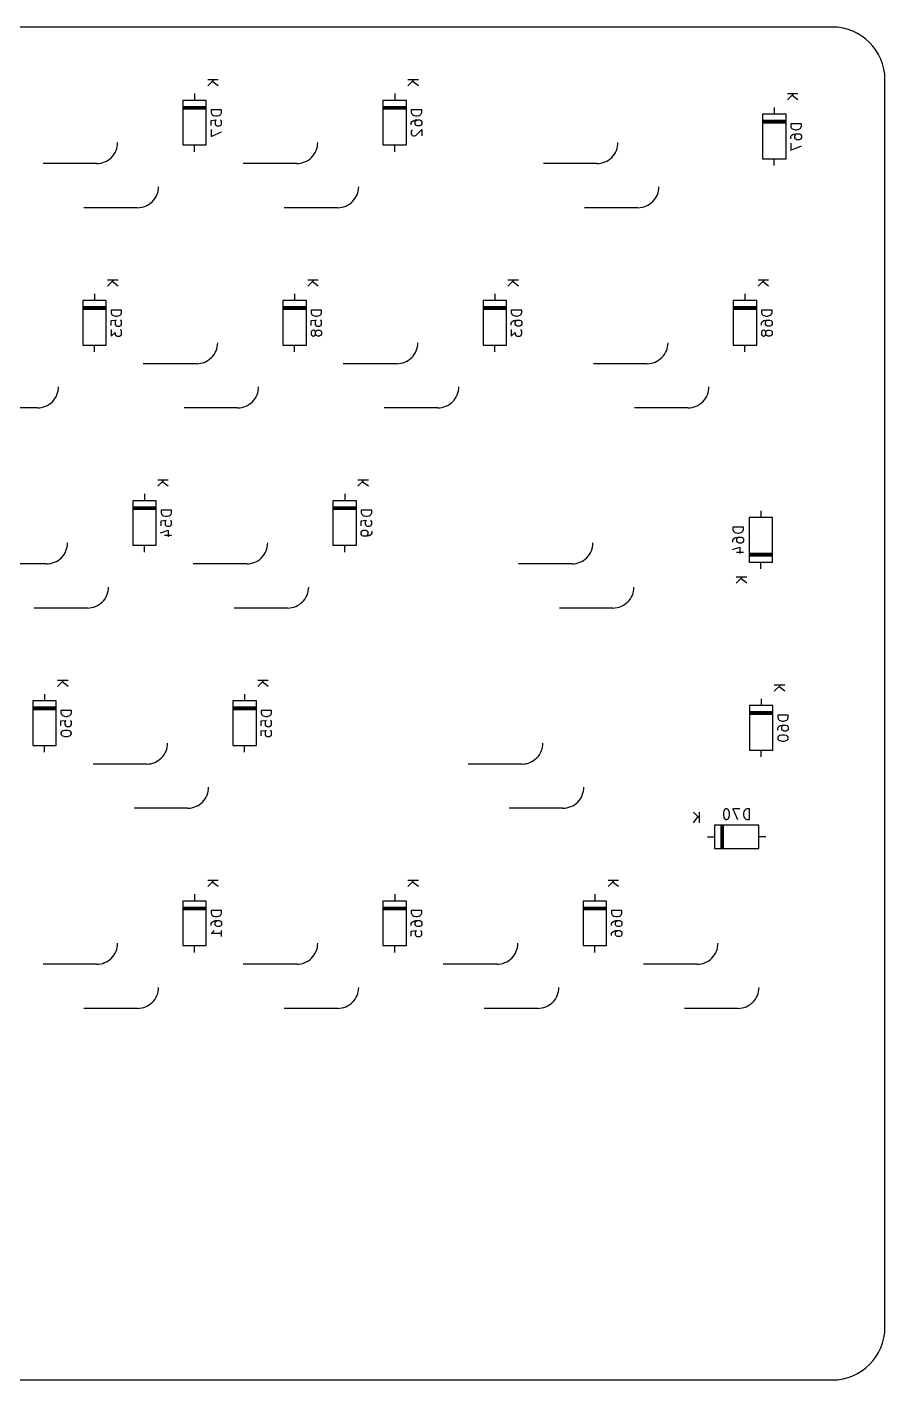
# Model space of a CAD drawing. Extents: x 64 to 386, y -179 to -51.
# Drawn here: x 304.2 to 385.9, y -179.3 to -50.5 of the extents above; entities that cross this region are included whole.
import ezdxf

# ---------------------------------------------------------------- set-up
doc = ezdxf.new("R2010")
doc.units = 0
doc.layers.add('BLACK', color=7, linetype='CONTINUOUS')

msp = doc.modelspace()

# ---------------------------------------------------------------- linework, layer by layer
at = {"layer": 'BLACK', "linetype": 'CONTINUOUS'}
for p, q in [((380.87, -50.51), (69.04, -50.51)), ((322.412, -55.5381), (321.412, -55.5381)), ((321.412, -56.1095), (321.984, -55.5381)), ((322.412, -56.1095), (321.841, -55.681)), ((341.462, -55.5381), (340.462, -55.5381)), ((340.462, -56.1095), (341.034, -55.5381)), ((341.462, -56.1095), (340.891, -55.681)), ((385.87, -174.26), (385.87, -55.51)), ((321.28, -57.49), (319.04, -57.49)), ((319.04, -57.49), (319.04, -61.73)), ((320.16, -56.84), (320.16, -57.49)), ((321.28, -61.73), (321.28, -57.49)), ((340.33, -57.49), (338.09, -57.49)), ((338.09, -57.49), (338.09, -61.73)), ((339.21, -56.84), (339.21, -57.49)), ((340.33, -61.73), (340.33, -57.49)), ((377.592, -56.8581), (376.592, -56.8581)), ((376.592, -57.4295), (377.164, -56.8581)), ((377.592, -57.4295), (377.021, -57.001)), ((321.28, -58.09), (319.04, -58.09)), ((321.28, -58.21), (319.04, -58.21)), ((321.28, -58.33), (319.04, -58.33)), ((322.732, -58.3957), (321.732, -58.3957)), ((321.732, -58.3957), (321.732, -58.6338)), ((321.732, -58.6338), (321.78, -58.7767)), ((321.78, -58.7767), (321.875, -58.8719)), ((321.875, -58.8719), (321.97, -58.9195)), ((321.97, -58.9195), (322.161, -58.9671)), ((322.161, -58.9671), (322.304, -58.9671)), ((322.304, -58.9671), (322.494, -58.9195)), ((322.494, -58.9195), (322.59, -58.8719)), ((322.59, -58.8719), (322.685, -58.7767)), ((322.685, -58.7767), (322.732, -58.6338)), ((322.732, -58.6338), (322.732, -58.3957)), ((340.33, -58.09), (338.09, -58.09)), ((340.33, -58.21), (338.09, -58.21)), ((340.33, -58.33), (338.09, -58.33)), ((341.782, -58.3957), (340.782, -58.3957)), ((340.782, -58.3957), (340.782, -58.6338)), ((340.782, -58.6338), (340.83, -58.7767)), ((340.83, -58.7767), (340.925, -58.8719)), ((340.925, -58.8719), (341.02, -58.9195)), ((341.02, -58.9195), (341.211, -58.9671)), ((341.211, -58.9671), (341.354, -58.9671)), ((341.354, -58.9671), (341.544, -58.9195)), ((341.544, -58.9195), (341.64, -58.8719)), ((341.64, -58.8719), (341.735, -58.7767)), ((341.735, -58.7767), (341.782, -58.6338)), ((341.782, -58.6338), (341.782, -58.3957)), ((376.46, -58.81), (374.22, -58.81)), ((374.22, -58.81), (374.22, -63.05)), ((375.34, -58.16), (375.34, -58.81)), ((376.46, -63.05), (376.46, -58.81)), ((321.732, -59.3957), (322.209, -59.3481)), ((321.732, -59.8719), (321.732, -59.3957)), ((321.732, -60.2529), (321.732, -60.9195)), ((321.732, -60.9195), (322.732, -60.491)), ((322.161, -59.3957), (322.113, -59.491)), ((322.113, -59.491), (322.113, -59.729)), ((322.113, -59.729), (322.161, -59.8243)), ((322.209, -59.3481), (322.161, -59.3957)), ((322.161, -59.8243), (322.209, -59.8719)), ((322.209, -59.8719), (322.304, -59.9195)), ((322.304, -59.9195), (322.542, -59.9195)), ((322.542, -59.9195), (322.637, -59.8719)), ((322.685, -59.3957), (322.637, -59.3481)), ((322.637, -59.8719), (322.685, -59.8243)), ((322.732, -59.491), (322.685, -59.3957)), ((322.685, -59.8243), (322.732, -59.729)), ((322.732, -59.729), (322.732, -59.491)), ((340.782, -59.6338), (340.83, -59.5386)), ((340.782, -59.8243), (340.782, -59.6338)), ((340.83, -60.3481), (340.782, -60.4433)), ((340.782, -60.4433), (340.782, -60.6814)), ((340.83, -59.5386), (340.878, -59.491)), ((340.878, -60.3005), (340.83, -60.3481)), ((340.878, -59.491), (341.02, -59.3957)), ((341.02, -59.3957), (341.211, -59.3481)), ((341.163, -59.5386), (341.211, -59.4433)), ((341.163, -59.729), (341.163, -59.5386)), ((341.211, -59.8243), (341.163, -59.729)), ((341.211, -59.3481), (341.592, -59.3481)), ((341.211, -59.4433), (341.259, -59.3957)), ((341.259, -59.8719), (341.211, -59.8243)), ((341.211, -60.8243), (341.782, -60.2529)), ((341.259, -59.3957), (341.354, -59.3481)), ((341.354, -59.9195), (341.259, -59.8719)), ((341.592, -59.9195), (341.354, -59.9195)), ((341.592, -59.3481), (341.687, -59.3957)), ((341.687, -59.8719), (341.592, -59.9195)), ((341.687, -59.3957), (341.735, -59.4433)), ((341.735, -59.8243), (341.687, -59.8719)), ((341.735, -59.4433), (341.782, -59.5386)), ((341.782, -59.729), (341.735, -59.8243)), ((341.782, -59.5386), (341.782, -59.729)), ((341.782, -60.2529), (341.782, -60.8719)), ((376.46, -59.41), (374.22, -59.41)), ((376.46, -59.53), (374.22, -59.53)), ((376.46, -59.65), (374.22, -59.65)), ((377.912, -59.7157), (376.912, -59.7157)), ((376.912, -59.7157), (376.912, -59.9538)), ((376.912, -59.9538), (376.96, -60.0967)), ((376.96, -60.0967), (377.055, -60.1919)), ((377.055, -60.1919), (377.15, -60.2395)), ((377.15, -60.2395), (377.341, -60.2871)), ((377.341, -60.2871), (377.484, -60.2871)), ((377.484, -60.2871), (377.674, -60.2395)), ((377.674, -60.2395), (377.77, -60.1919)), ((377.77, -60.1919), (377.865, -60.0967)), ((377.865, -60.0967), (377.912, -59.9538)), ((377.912, -59.9538), (377.912, -59.7157)), ((319.04, -61.73), (321.28, -61.73)), ((320.16, -62.38), (320.16, -61.73)), ((338.09, -61.73), (340.33, -61.73)), ((339.21, -62.38), (339.21, -61.73)), ((340.782, -60.6814), (340.83, -60.7767)), ((340.83, -60.7767), (340.878, -60.8243)), ((340.878, -60.8243), (340.973, -60.8719)), ((340.973, -60.8719), (341.068, -60.8719)), ((341.068, -60.8719), (341.211, -60.8243)), ((376.912, -60.9538), (376.96, -60.8586)), ((376.912, -61.1443), (376.912, -60.9538)), ((376.912, -61.5729), (376.912, -62.2395)), ((376.96, -60.8586), (377.008, -60.811)), ((377.008, -60.811), (377.15, -60.7157)), ((377.15, -60.7157), (377.341, -60.6681)), ((377.293, -60.8586), (377.341, -60.7633)), ((377.293, -61.049), (377.293, -60.8586)), ((377.341, -61.1443), (377.293, -61.049)), ((377.341, -60.6681), (377.722, -60.6681)), ((377.341, -60.7633), (377.389, -60.7157)), ((377.389, -61.1919), (377.341, -61.1443)), ((377.389, -60.7157), (377.484, -60.6681)), ((377.484, -61.2395), (377.389, -61.1919)), ((377.722, -61.2395), (377.484, -61.2395)), ((377.722, -60.6681), (377.817, -60.7157)), ((377.817, -61.1919), (377.722, -61.2395)), ((377.817, -60.7157), (377.865, -60.7633)), ((377.865, -61.1443), (377.817, -61.1919)), ((377.865, -60.7633), (377.912, -60.8586)), ((377.912, -61.049), (377.865, -61.1443)), ((377.912, -60.8586), (377.912, -61.049)), ((374.22, -63.05), (376.46, -63.05)), ((375.34, -63.7), (375.34, -63.05)), ((376.912, -62.2395), (377.912, -61.811)), ((310.835, -63.5), (305.735, -63.5)), ((329.885, -63.5), (324.785, -63.5)), ((358.46, -63.5), (353.36, -63.5)), ((314.735, -67.7), (309.635, -67.7)), ((333.785, -67.7), (328.685, -67.7)), ((362.36, -67.7), (357.26, -67.7)), ((312.887, -74.5881), (311.887, -74.5881)), ((311.887, -75.1595), (312.459, -74.5881)), ((331.937, -74.5881), (330.937, -74.5881)), ((330.937, -75.1595), (331.509, -74.5881)), ((350.987, -74.5881), (349.987, -74.5881)), ((349.987, -75.1595), (350.559, -74.5881)), ((374.8, -74.5881), (373.8, -74.5881)), ((373.8, -75.1595), (374.371, -74.5881)), ((310.635, -75.89), (310.635, -76.54)), ((312.887, -75.1595), (312.316, -74.731)), ((329.685, -75.89), (329.685, -76.54)), ((331.937, -75.1595), (331.366, -74.731)), ((348.735, -75.89), (348.735, -76.54)), ((350.987, -75.1595), (350.416, -74.731)), ((372.547, -75.89), (372.547, -76.54)), ((374.8, -75.1595), (374.228, -74.731)), ((311.755, -76.54), (309.515, -76.54)), ((309.515, -76.54), (309.515, -80.78)), ((311.755, -77.14), (309.515, -77.14)), ((311.755, -80.78), (311.755, -76.54)), ((330.805, -76.54), (328.565, -76.54)), ((328.565, -76.54), (328.565, -80.78)), ((330.805, -77.14), (328.565, -77.14)), ((330.805, -80.78), (330.805, -76.54)), ((349.855, -76.54), (347.615, -76.54)), ((347.615, -76.54), (347.615, -80.78)), ((349.855, -77.14), (347.615, -77.14)), ((349.855, -80.78), (349.855, -76.54)), ((373.667, -76.54), (371.428, -76.54)), ((371.428, -76.54), (371.428, -80.78)), ((373.667, -77.14), (371.428, -77.14)), ((373.667, -80.78), (373.667, -76.54)), ((311.755, -77.26), (309.515, -77.26)), ((311.755, -77.38), (309.515, -77.38)), ((313.207, -77.4457), (312.207, -77.4457)), ((312.207, -77.4457), (312.207, -77.6838)), ((312.207, -77.6838), (312.255, -77.8267)), ((312.207, -78.4457), (312.684, -78.3981)), ((312.207, -78.9219), (312.207, -78.4457)), ((312.255, -77.8267), (312.35, -77.9219)), ((312.35, -77.9219), (312.445, -77.9695)), ((312.445, -77.9695), (312.636, -78.0171)), ((312.636, -78.4457), (312.588, -78.541)), ((312.636, -78.0171), (312.779, -78.0171)), ((312.684, -78.3981), (312.636, -78.4457)), ((312.779, -78.0171), (312.969, -77.9695)), ((312.969, -77.9695), (313.065, -77.9219)), ((313.065, -77.9219), (313.16, -77.8267)), ((313.16, -78.4457), (313.112, -78.3981)), ((313.16, -77.8267), (313.207, -77.6838)), ((313.207, -78.541), (313.16, -78.4457)), ((313.207, -77.6838), (313.207, -77.4457)), ((330.805, -77.26), (328.565, -77.26)), ((330.805, -77.38), (328.565, -77.38)), ((332.257, -77.4457), (331.257, -77.4457)), ((331.257, -77.4457), (331.257, -77.6838)), ((331.257, -77.6838), (331.305, -77.8267)), ((331.257, -78.4457), (331.734, -78.3981)), ((331.257, -78.9219), (331.257, -78.4457)), ((331.305, -77.8267), (331.4, -77.9219)), ((331.4, -77.9219), (331.495, -77.9695)), ((331.495, -77.9695), (331.686, -78.0171)), ((331.686, -78.4457), (331.638, -78.541)), ((331.686, -78.0171), (331.829, -78.0171)), ((331.734, -78.3981), (331.686, -78.4457)), ((331.829, -78.0171), (332.019, -77.9695)), ((332.019, -77.9695), (332.115, -77.9219)), ((332.115, -77.9219), (332.21, -77.8267)), ((332.21, -78.4457), (332.162, -78.3981)), ((332.21, -77.8267), (332.257, -77.6838)), ((332.257, -78.541), (332.21, -78.4457)), ((332.257, -77.6838), (332.257, -77.4457)), ((349.855, -77.26), (347.615, -77.26)), ((349.855, -77.38), (347.615, -77.38)), ((351.307, -77.4457), (350.307, -77.4457)), ((350.307, -77.4457), (350.307, -77.6838)), ((350.307, -77.6838), (350.355, -77.8267)), ((350.355, -77.8267), (350.45, -77.9219)), ((350.403, -78.541), (350.545, -78.4457)), ((350.45, -77.9219), (350.545, -77.9695)), ((350.545, -77.9695), (350.736, -78.0171)), ((350.545, -78.4457), (350.736, -78.3981)), ((350.688, -78.5886), (350.736, -78.4933)), ((350.736, -78.0171), (350.879, -78.0171)), ((350.736, -78.3981), (351.117, -78.3981)), ((350.736, -78.4933), (350.784, -78.4457)), ((350.784, -78.4457), (350.879, -78.3981)), ((350.879, -78.0171), (351.069, -77.9695)), ((351.069, -77.9695), (351.165, -77.9219)), ((351.117, -78.3981), (351.212, -78.4457)), ((351.165, -77.9219), (351.26, -77.8267)), ((351.212, -78.4457), (351.26, -78.4933)), ((351.26, -77.8267), (351.307, -77.6838)), ((351.26, -78.4933), (351.307, -78.5886)), ((351.307, -77.6838), (351.307, -77.4457)), ((373.667, -77.26), (371.428, -77.26)), ((373.667, -77.38), (371.428, -77.38)), ((375.12, -77.4457), (374.12, -77.4457)), ((374.12, -77.4457), (374.12, -77.6838)), ((374.12, -77.6838), (374.167, -77.8267)), ((374.167, -77.8267), (374.263, -77.9219)), ((374.215, -78.541), (374.358, -78.4457)), ((374.263, -77.9219), (374.358, -77.9695)), ((374.358, -77.9695), (374.548, -78.0171)), ((374.358, -78.4457), (374.548, -78.3981)), ((374.501, -78.5886), (374.548, -78.4933)), ((374.548, -78.0171), (374.691, -78.0171)), ((374.548, -78.3981), (374.929, -78.3981)), ((374.548, -78.4933), (374.596, -78.4457)), ((374.596, -78.4457), (374.691, -78.3981)), ((374.691, -78.0171), (374.882, -77.9695)), ((374.882, -77.9695), (374.977, -77.9219)), ((374.929, -78.3981), (375.025, -78.4457)), ((374.977, -77.9219), (375.072, -77.8267)), ((375.025, -78.4457), (375.072, -78.4933)), ((375.072, -77.8267), (375.12, -77.6838)), ((375.072, -78.4933), (375.12, -78.5886)), ((375.12, -77.6838), (375.12, -77.4457)), ((312.207, -79.3029), (312.207, -79.9219)), ((312.207, -79.9219), (312.588, -79.5886)), ((312.588, -78.541), (312.588, -78.779)), ((312.588, -78.779), (312.636, -78.8743)), ((312.588, -79.5886), (312.588, -79.7314)), ((312.588, -79.7314), (312.636, -79.8267)), ((312.636, -78.8743), (312.684, -78.9219)), ((312.684, -78.9219), (312.779, -78.9695)), ((312.779, -78.9695), (313.017, -78.9695)), ((313.017, -78.9695), (313.112, -78.9219)), ((313.112, -78.9219), (313.16, -78.8743)), ((313.16, -79.3505), (313.112, -79.3029)), ((313.16, -78.8743), (313.207, -78.779)), ((313.207, -79.4457), (313.16, -79.3505)), ((313.16, -79.8267), (313.207, -79.7314)), ((313.207, -78.779), (313.207, -78.541)), ((313.207, -79.7314), (313.207, -79.4457)), ((331.305, -79.4457), (331.257, -79.541)), ((331.257, -79.541), (331.257, -79.7314)), ((331.257, -79.7314), (331.305, -79.8267)), ((331.353, -79.3981), (331.305, -79.4457)), ((331.448, -79.3505), (331.353, -79.3981)), ((331.495, -79.3505), (331.448, -79.3505)), ((331.591, -79.3981), (331.495, -79.3505)), ((331.638, -79.4457), (331.591, -79.3981)), ((331.638, -78.541), (331.638, -78.779)), ((331.638, -78.779), (331.686, -78.8743)), ((331.686, -79.541), (331.638, -79.4457)), ((331.638, -79.8267), (331.686, -79.7314)), ((331.686, -78.8743), (331.734, -78.9219)), ((331.686, -79.541), (331.734, -79.4457)), ((331.686, -79.7314), (331.686, -79.541)), ((331.734, -79.8267), (331.686, -79.7314)), ((331.734, -78.9219), (331.829, -78.9695)), ((331.734, -79.4457), (331.781, -79.3981)), ((331.781, -79.3981), (331.876, -79.3505)), ((331.829, -78.9695), (332.067, -78.9695)), ((331.876, -79.3505), (332.067, -79.3505)), ((332.067, -78.9695), (332.162, -78.9219)), ((332.067, -79.3505), (332.162, -79.3981)), ((332.162, -78.9219), (332.21, -78.8743)), ((332.162, -79.3981), (332.21, -79.4457)), ((332.21, -78.8743), (332.257, -78.779)), ((332.21, -79.4457), (332.257, -79.541)), ((332.257, -79.7314), (332.21, -79.8267)), ((332.257, -78.779), (332.257, -78.541)), ((332.257, -79.541), (332.257, -79.7314)), ((350.307, -78.6838), (350.355, -78.5886)), ((350.307, -78.8743), (350.307, -78.6838)), ((350.307, -79.3029), (350.307, -79.9219)), ((350.307, -79.9219), (350.688, -79.5886)), ((350.355, -78.5886), (350.403, -78.541)), ((350.688, -78.779), (350.688, -78.5886)), ((350.736, -78.8743), (350.688, -78.779)), ((350.688, -79.5886), (350.688, -79.7314)), ((350.688, -79.7314), (350.736, -79.8267)), ((350.784, -78.9219), (350.736, -78.8743)), ((350.879, -78.9695), (350.784, -78.9219)), ((351.117, -78.9695), (350.879, -78.9695)), ((351.212, -78.9219), (351.117, -78.9695)), ((351.26, -78.8743), (351.212, -78.9219)), ((351.26, -79.3505), (351.212, -79.3029)), ((351.307, -78.779), (351.26, -78.8743)), ((351.307, -79.4457), (351.26, -79.3505)), ((351.26, -79.8267), (351.307, -79.7314)), ((351.307, -78.5886), (351.307, -78.779)), ((351.307, -79.7314), (351.307, -79.4457)), ((374.12, -78.6838), (374.167, -78.5886)), ((374.12, -78.8743), (374.12, -78.6838)), ((374.167, -79.4457), (374.12, -79.541)), ((374.12, -79.541), (374.12, -79.7314)), ((374.12, -79.7314), (374.167, -79.8267)), ((374.167, -78.5886), (374.215, -78.541)), ((374.215, -79.3981), (374.167, -79.4457)), ((374.31, -79.3505), (374.215, -79.3981)), ((374.358, -79.3505), (374.31, -79.3505)), ((374.453, -79.3981), (374.358, -79.3505)), ((374.501, -79.4457), (374.453, -79.3981)), ((374.501, -78.779), (374.501, -78.5886)), ((374.548, -78.8743), (374.501, -78.779)), ((374.548, -79.541), (374.501, -79.4457)), ((374.501, -79.8267), (374.548, -79.7314)), ((374.596, -78.9219), (374.548, -78.8743)), ((374.548, -79.541), (374.596, -79.4457)), ((374.548, -79.7314), (374.548, -79.541)), ((374.596, -79.8267), (374.548, -79.7314)), ((374.691, -78.9695), (374.596, -78.9219)), ((374.596, -79.4457), (374.644, -79.3981)), ((374.644, -79.3981), (374.739, -79.3505)), ((374.929, -78.9695), (374.691, -78.9695)), ((374.739, -79.3505), (374.929, -79.3505)), ((375.025, -78.9219), (374.929, -78.9695)), ((374.929, -79.3505), (375.025, -79.3981)), ((375.072, -78.8743), (375.025, -78.9219)), ((375.025, -79.3981), (375.072, -79.4457)), ((375.12, -78.779), (375.072, -78.8743)), ((375.072, -79.4457), (375.12, -79.541)), ((375.12, -79.7314), (375.072, -79.8267)), ((375.12, -78.5886), (375.12, -78.779)), ((375.12, -79.541), (375.12, -79.7314)), ((309.515, -80.78), (311.755, -80.78)), ((310.635, -81.43), (310.635, -80.78)), ((312.636, -79.8267), (312.684, -79.8743)), ((312.684, -79.8743), (312.779, -79.9219)), ((312.779, -79.9219), (313.017, -79.9219)), ((313.017, -79.9219), (313.112, -79.8743)), ((313.112, -79.8743), (313.16, -79.8267)), ((328.565, -80.78), (330.805, -80.78)), ((329.685, -81.43), (329.685, -80.78)), ((331.305, -79.8267), (331.353, -79.8743)), ((331.353, -79.8743), (331.448, -79.9219)), ((331.448, -79.9219), (331.495, -79.9219)), ((331.495, -79.9219), (331.591, -79.8743)), ((331.591, -79.8743), (331.638, -79.8267)), ((331.781, -79.8743), (331.734, -79.8267)), ((331.876, -79.9219), (331.781, -79.8743)), ((332.067, -79.9219), (331.876, -79.9219)), ((332.162, -79.8743), (332.067, -79.9219)), ((332.21, -79.8267), (332.162, -79.8743)), ((347.615, -80.78), (349.855, -80.78)), ((348.735, -81.43), (348.735, -80.78)), ((350.736, -79.8267), (350.784, -79.8743)), ((350.784, -79.8743), (350.879, -79.9219)), ((350.879, -79.9219), (351.117, -79.9219)), ((351.117, -79.9219), (351.212, -79.8743)), ((351.212, -79.8743), (351.26, -79.8267)), ((371.428, -80.78), (373.667, -80.78)), ((372.547, -81.43), (372.547, -80.78)), ((374.167, -79.8267), (374.215, -79.8743)), ((374.215, -79.8743), (374.31, -79.9219)), ((374.31, -79.9219), (374.358, -79.9219)), ((374.358, -79.9219), (374.453, -79.8743)), ((374.453, -79.8743), (374.501, -79.8267)), ((374.644, -79.8743), (374.596, -79.8267)), ((374.739, -79.9219), (374.644, -79.8743)), ((374.929, -79.9219), (374.739, -79.9219)), ((375.025, -79.8743), (374.929, -79.9219)), ((375.072, -79.8267), (375.025, -79.8743)), ((320.36, -82.55), (315.26, -82.55)), ((339.41, -82.55), (334.31, -82.55)), ((363.222, -82.55), (358.123, -82.55)), ((305.21, -86.75), (300.11, -86.75)), ((324.26, -86.75), (319.16, -86.75)), ((343.31, -86.75), (338.21, -86.75)), ((367.123, -86.75), (362.022, -86.75)), ((317.65, -93.6381), (316.65, -93.6381)), ((316.65, -94.2095), (317.221, -93.6381)), ((317.65, -94.2095), (317.078, -93.781)), ((336.7, -93.6381), (335.7, -93.6381)), ((335.7, -94.2095), (336.271, -93.6381)), ((336.7, -94.2095), (336.128, -93.781)), ((315.397, -94.94), (315.397, -95.59)), ((334.447, -94.94), (334.447, -95.59)), ((316.517, -95.59), (314.277, -95.59)), ((314.277, -95.59), (314.277, -99.83)), ((316.517, -96.19), (314.277, -96.19)), ((316.517, -96.31), (314.277, -96.31)), ((316.517, -96.43), (314.277, -96.43)), ((316.517, -99.83), (316.517, -95.59)), ((317.97, -96.4957), (316.97, -96.4957)), ((316.97, -96.4957), (316.97, -96.7338)), ((317.97, -96.7338), (317.97, -96.4957)), ((335.567, -95.59), (333.327, -95.59)), ((333.327, -95.59), (333.327, -99.83)), ((335.567, -96.19), (333.327, -96.19)), ((335.567, -96.31), (333.327, -96.31)), ((335.567, -96.43), (333.327, -96.43)), ((335.567, -99.83), (335.567, -95.59)), ((337.02, -96.4957), (336.02, -96.4957)), ((336.02, -96.4957), (336.02, -96.7338)), ((337.02, -96.7338), (337.02, -96.4957)), ((374.06, -96.54), (374.06, -97.19)), ((316.97, -96.7338), (317.017, -96.8767)), ((316.97, -97.4957), (317.446, -97.4481)), ((316.97, -97.9719), (316.97, -97.4957)), ((317.017, -96.8767), (317.113, -96.9719)), ((317.113, -96.9719), (317.208, -97.0195)), ((317.208, -97.0195), (317.398, -97.0671)), ((317.398, -97.4957), (317.351, -97.591)), ((317.351, -97.591), (317.351, -97.829)), ((317.351, -97.829), (317.398, -97.9243)), ((317.398, -97.0671), (317.541, -97.0671)), ((317.446, -97.4481), (317.398, -97.4957)), ((317.541, -97.0671), (317.732, -97.0195)), ((317.732, -97.0195), (317.827, -96.9719)), ((317.827, -96.9719), (317.922, -96.8767)), ((317.922, -97.4957), (317.875, -97.4481)), ((317.922, -96.8767), (317.97, -96.7338)), ((317.97, -97.591), (317.922, -97.4957)), ((317.922, -97.9243), (317.97, -97.829)), ((317.97, -97.829), (317.97, -97.591)), ((336.02, -96.7338), (336.067, -96.8767)), ((336.02, -97.4957), (336.496, -97.4481)), ((336.02, -97.9719), (336.02, -97.4957)), ((336.067, -96.8767), (336.163, -96.9719)), ((336.163, -96.9719), (336.258, -97.0195)), ((336.258, -97.0195), (336.448, -97.0671)), ((336.448, -97.4957), (336.401, -97.591)), ((336.401, -97.591), (336.401, -97.829)), ((336.401, -97.829), (336.448, -97.9243)), ((336.448, -97.0671), (336.591, -97.0671)), ((336.496, -97.4481), (336.448, -97.4957)), ((336.591, -97.0671), (336.782, -97.0195)), ((336.782, -97.0195), (336.877, -96.9719)), ((336.877, -96.9719), (336.972, -96.8767)), ((336.972, -97.4957), (336.925, -97.4481)), ((336.972, -96.8767), (337.02, -96.7338)), ((337.02, -97.591), (336.972, -97.4957)), ((336.972, -97.9243), (337.02, -97.829)), ((337.02, -97.829), (337.02, -97.591)), ((372.94, -97.19), (372.94, -101.43)), ((375.18, -97.19), (372.94, -97.19)), ((375.18, -101.43), (375.18, -97.19)), ((316.922, -98.6386), (317.637, -98.4005)), ((317.303, -98.8767), (317.97, -98.8767)), ((317.398, -97.9243), (317.446, -97.9719)), ((317.446, -97.9719), (317.541, -98.0195)), ((317.541, -98.0195), (317.779, -98.0195)), ((317.637, -98.4005), (317.637, -99.0195)), ((317.779, -98.0195), (317.875, -97.9719)), ((317.875, -97.9719), (317.922, -97.9243)), ((336.02, -98.591), (336.067, -98.4957)), ((336.02, -98.7814), (336.02, -98.591)), ((336.067, -98.8767), (336.02, -98.7814)), ((336.067, -98.4957), (336.115, -98.4481)), ((336.115, -98.9243), (336.067, -98.8767)), ((336.115, -98.4481), (336.21, -98.4005)), ((336.21, -98.9719), (336.115, -98.9243)), ((336.21, -98.4005), (336.448, -98.4005)), ((336.591, -98.9719), (336.21, -98.9719)), ((336.448, -97.9243), (336.496, -97.9719)), ((336.448, -98.4005), (336.544, -98.4481)), ((336.544, -98.9243), (336.448, -98.9719)), ((336.496, -97.9719), (336.591, -98.0195)), ((336.544, -98.4481), (336.591, -98.4957)), ((336.591, -98.8767), (336.544, -98.9243)), ((336.591, -98.0195), (336.829, -98.0195)), ((336.591, -98.4957), (336.639, -98.591)), ((336.639, -98.7814), (336.591, -98.8767)), ((336.782, -98.9243), (336.591, -98.9719)), ((336.639, -98.591), (336.639, -98.7814)), ((336.925, -98.829), (336.782, -98.9243)), ((336.829, -98.0195), (336.925, -97.9719)), ((336.925, -97.9719), (336.972, -97.9243)), ((336.972, -98.7814), (336.925, -98.829)), ((337.02, -98.6862), (336.972, -98.7814)), ((337.02, -98.4957), (337.02, -98.6862)), ((372.392, -98.0957), (371.392, -98.0957)), ((371.392, -98.0957), (371.392, -98.3338)), ((371.392, -98.3338), (371.44, -98.4767)), ((371.44, -98.4767), (371.535, -98.5719)), ((371.488, -99.191), (371.63, -99.0957)), ((371.535, -98.5719), (371.63, -98.6195)), ((371.63, -98.6195), (371.821, -98.6671)), ((371.63, -99.0957), (371.821, -99.0481)), ((371.821, -98.6671), (371.964, -98.6671)), ((371.821, -99.0481), (372.202, -99.0481)), ((371.821, -99.1433), (371.869, -99.0957)), ((371.869, -99.0957), (371.964, -99.0481)), ((371.964, -98.6671), (372.154, -98.6195)), ((372.154, -98.6195), (372.25, -98.5719)), ((372.202, -99.0481), (372.297, -99.0957)), ((372.25, -98.5719), (372.345, -98.4767)), ((372.297, -99.0957), (372.345, -99.1433)), ((372.345, -98.4767), (372.392, -98.3338)), ((372.392, -98.3338), (372.392, -98.0957)), ((314.277, -99.83), (316.517, -99.83)), ((315.397, -100.48), (315.397, -99.83)), ((333.327, -99.83), (335.567, -99.83)), ((334.447, -100.48), (334.447, -99.83)), ((371.345, -100.239), (372.059, -100)), ((371.392, -99.3338), (371.44, -99.2386)), ((371.392, -99.5243), (371.392, -99.3338)), ((371.44, -99.2386), (371.488, -99.191)), ((371.773, -99.2386), (371.821, -99.1433)), ((371.773, -99.429), (371.773, -99.2386)), ((371.821, -99.5243), (371.773, -99.429)), ((371.869, -99.5719), (371.821, -99.5243)), ((371.964, -99.6195), (371.869, -99.5719)), ((372.202, -99.6195), (371.964, -99.6195)), ((372.059, -100), (372.059, -100.62)), ((372.297, -99.5719), (372.202, -99.6195)), ((372.345, -99.5243), (372.297, -99.5719)), ((372.345, -99.1433), (372.392, -99.2386)), ((372.392, -99.429), (372.345, -99.5243)), ((372.392, -99.2386), (372.392, -99.429)), ((306.072, -101.6), (300.972, -101.6)), ((325.123, -101.6), (320.022, -101.6)), ((356.079, -101.6), (350.979, -101.6)), ((371.726, -100.477), (372.392, -100.477)), ((372.94, -100.59), (375.18, -100.59)), ((372.94, -100.71), (375.18, -100.71)), ((372.94, -100.83), (375.18, -100.83)), ((372.94, -101.43), (375.18, -101.43)), ((374.06, -102.08), (374.06, -101.43)), ((372.712, -102.858), (371.712, -102.858)), ((371.712, -103.43), (372.284, -102.858)), ((372.712, -103.43), (372.141, -103.001)), ((309.972, -105.8), (304.873, -105.8)), ((329.022, -105.8), (323.923, -105.8)), ((359.979, -105.8), (354.879, -105.8)), ((308.125, -112.688), (307.125, -112.688)), ((307.125, -113.26), (307.696, -112.688)), ((308.125, -113.26), (307.553, -112.831)), ((327.175, -112.688), (326.175, -112.688)), ((326.175, -113.26), (326.746, -112.688)), ((327.175, -113.26), (326.603, -112.831)), ((376.342, -113.128), (375.342, -113.128)), ((375.342, -113.7), (375.914, -113.128)), ((376.342, -113.7), (375.771, -113.271)), ((305.873, -113.99), (305.873, -114.64)), ((324.923, -113.99), (324.923, -114.64)), ((374.09, -114.43), (374.09, -115.08)), ((306.993, -114.64), (304.752, -114.64)), ((304.752, -114.64), (304.752, -118.88)), ((306.993, -115.24), (304.752, -115.24)), ((306.993, -115.36), (304.752, -115.36)), ((306.993, -115.48), (304.752, -115.48)), ((306.993, -118.88), (306.993, -114.64)), ((308.445, -115.546), (307.445, -115.546)), ((307.445, -115.546), (307.445, -115.784)), ((307.445, -115.784), (307.493, -115.927)), ((308.397, -115.927), (308.445, -115.784)), ((308.445, -115.784), (308.445, -115.546)), ((326.042, -114.64), (323.803, -114.64)), ((323.803, -114.64), (323.803, -118.88)), ((326.042, -115.24), (323.803, -115.24)), ((326.042, -115.36), (323.803, -115.36)), ((326.042, -115.48), (323.803, -115.48)), ((326.042, -118.88), (326.042, -114.64)), ((327.495, -115.546), (326.495, -115.546)), ((326.495, -115.546), (326.495, -115.784)), ((326.495, -115.784), (326.542, -115.927)), ((327.447, -115.927), (327.495, -115.784)), ((327.495, -115.784), (327.495, -115.546)), ((375.21, -115.08), (372.97, -115.08)), ((372.97, -115.08), (372.97, -119.32)), ((375.21, -115.68), (372.97, -115.68)), ((375.21, -115.8), (372.97, -115.8)), ((375.21, -119.32), (375.21, -115.08)), ((307.445, -116.546), (307.921, -116.498)), ((307.445, -117.022), (307.445, -116.546)), ((307.493, -115.927), (307.588, -116.022)), ((307.588, -116.022), (307.683, -116.07)), ((307.683, -116.07), (307.873, -116.117)), ((307.873, -116.546), (307.826, -116.641)), ((307.826, -116.641), (307.826, -116.879)), ((307.826, -116.879), (307.873, -116.974)), ((307.873, -116.117), (308.016, -116.117)), ((307.921, -116.498), (307.873, -116.546)), ((307.873, -116.974), (307.921, -117.022)), ((307.921, -117.022), (308.016, -117.07)), ((308.016, -116.117), (308.207, -116.07)), ((308.016, -117.07), (308.254, -117.07)), ((308.207, -116.07), (308.302, -116.022)), ((308.254, -117.07), (308.35, -117.022)), ((308.302, -116.022), (308.397, -115.927)), ((308.397, -116.546), (308.35, -116.498)), ((308.35, -117.022), (308.397, -116.974)), ((308.445, -116.641), (308.397, -116.546)), ((308.397, -116.974), (308.445, -116.879)), ((308.445, -116.879), (308.445, -116.641)), ((326.495, -116.546), (326.971, -116.498)), ((326.495, -117.022), (326.495, -116.546)), ((326.542, -115.927), (326.638, -116.022)), ((326.638, -116.022), (326.733, -116.07)), ((326.733, -116.07), (326.923, -116.117)), ((326.923, -116.546), (326.876, -116.641)), ((326.876, -116.641), (326.876, -116.879)), ((326.876, -116.879), (326.923, -116.974)), ((326.923, -116.117), (327.066, -116.117)), ((326.971, -116.498), (326.923, -116.546)), ((326.923, -116.974), (326.971, -117.022)), ((326.971, -117.022), (327.066, -117.07)), ((327.066, -116.117), (327.257, -116.07)), ((327.066, -117.07), (327.304, -117.07)), ((327.257, -116.07), (327.352, -116.022)), ((327.304, -117.07), (327.4, -117.022)), ((327.352, -116.022), (327.447, -115.927)), ((327.447, -116.546), (327.4, -116.498)), ((327.4, -117.022), (327.447, -116.974)), ((327.495, -116.641), (327.447, -116.546)), ((327.447, -116.974), (327.495, -116.879)), ((327.495, -116.879), (327.495, -116.641)), ((375.21, -115.92), (372.97, -115.92)), ((376.662, -115.986), (375.662, -115.986)), ((375.662, -115.986), (375.662, -116.224)), ((375.662, -116.224), (375.71, -116.367)), ((375.662, -117.224), (375.71, -117.129)), ((375.71, -116.367), (375.805, -116.462)), ((375.71, -117.129), (375.758, -117.081)), ((375.758, -117.081), (375.9, -116.986)), ((375.805, -116.462), (375.9, -116.51)), ((375.9, -116.51), (376.091, -116.557)), ((375.9, -116.986), (376.091, -116.938)), ((376.043, -117.129), (376.091, -117.033)), ((376.043, -117.319), (376.043, -117.129)), ((376.091, -116.557), (376.234, -116.557)), ((376.091, -116.938), (376.472, -116.938)), ((376.091, -117.033), (376.139, -116.986)), ((376.139, -116.986), (376.234, -116.938)), ((376.234, -116.557), (376.424, -116.51)), ((376.424, -116.51), (376.52, -116.462)), ((376.472, -116.938), (376.567, -116.986)), ((376.52, -116.462), (376.615, -116.367)), ((376.567, -116.986), (376.615, -117.033)), ((376.615, -116.367), (376.662, -116.224)), ((376.615, -117.033), (376.662, -117.129)), ((376.662, -116.224), (376.662, -115.986)), ((376.662, -117.129), (376.662, -117.319)), ((307.493, -117.593), (307.445, -117.689)), ((307.445, -117.689), (307.445, -117.784)), ((307.445, -117.784), (307.493, -117.879)), ((307.54, -117.546), (307.493, -117.593)), ((307.493, -117.879), (307.54, -117.927)), ((307.635, -117.498), (307.54, -117.546)), ((307.54, -117.927), (307.635, -117.974)), ((307.826, -117.45), (307.635, -117.498)), ((307.635, -117.974), (307.826, -118.022)), ((308.064, -117.45), (307.826, -117.45)), ((307.826, -118.022), (308.064, -118.022)), ((308.254, -117.498), (308.064, -117.45)), ((308.064, -118.022), (308.254, -117.974)), ((308.35, -117.546), (308.254, -117.498)), ((308.254, -117.974), (308.35, -117.927)), ((308.397, -117.593), (308.35, -117.546)), ((308.35, -117.927), (308.397, -117.879)), ((308.445, -117.689), (308.397, -117.593)), ((308.397, -117.879), (308.445, -117.784)), ((308.445, -117.784), (308.445, -117.689)), ((326.495, -117.498), (326.971, -117.45)), ((326.495, -117.974), (326.495, -117.498)), ((326.923, -117.498), (326.876, -117.593)), ((326.876, -117.593), (326.876, -117.831)), ((326.876, -117.831), (326.923, -117.927)), ((326.971, -117.45), (326.923, -117.498)), ((326.923, -117.927), (326.971, -117.974)), ((326.971, -117.974), (327.066, -118.022)), ((327.066, -118.022), (327.304, -118.022)), ((327.304, -118.022), (327.4, -117.974)), ((327.447, -117.498), (327.4, -117.45)), ((327.4, -117.974), (327.447, -117.927)), ((327.495, -117.593), (327.447, -117.498)), ((327.447, -117.927), (327.495, -117.831)), ((327.495, -117.831), (327.495, -117.593)), ((375.662, -117.414), (375.662, -117.224)), ((375.71, -118.033), (375.662, -118.129)), ((375.662, -118.129), (375.662, -118.224)), ((375.662, -118.224), (375.71, -118.319)), ((375.758, -117.986), (375.71, -118.033)), ((375.71, -118.319), (375.758, -118.367)), ((375.853, -117.938), (375.758, -117.986)), ((375.758, -118.367), (375.853, -118.414)), ((376.043, -117.89), (375.853, -117.938)), ((375.853, -118.414), (376.043, -118.462)), ((376.091, -117.414), (376.043, -117.319)), ((376.281, -117.89), (376.043, -117.89)), ((376.139, -117.462), (376.091, -117.414)), ((376.234, -117.51), (376.139, -117.462)), ((376.472, -117.51), (376.234, -117.51)), ((376.472, -117.938), (376.281, -117.89)), ((376.281, -118.462), (376.472, -118.414)), ((376.567, -117.462), (376.472, -117.51)), ((376.567, -117.986), (376.472, -117.938)), ((376.472, -118.414), (376.567, -118.367)), ((376.615, -117.414), (376.567, -117.462)), ((376.615, -118.033), (376.567, -117.986)), ((376.567, -118.367), (376.615, -118.319)), ((376.662, -117.319), (376.615, -117.414)), ((376.662, -118.129), (376.615, -118.033)), ((376.615, -118.319), (376.662, -118.224)), ((376.662, -118.224), (376.662, -118.129)), ((304.752, -118.88), (306.993, -118.88)), ((305.873, -119.53), (305.873, -118.88)), ((323.803, -118.88), (326.042, -118.88)), ((324.923, -119.53), (324.923, -118.88)), ((372.97, -119.32), (375.21, -119.32)), ((374.09, -119.97), (374.09, -119.32)), ((376.043, -118.462), (376.281, -118.462)), ((315.597, -120.65), (310.498, -120.65)), ((351.316, -120.65), (346.216, -120.65)), ((319.498, -124.85), (314.397, -124.85)), ((355.216, -124.85), (350.116, -124.85)), ((367.64, -125.232), (368.212, -125.804)), ((367.64, -126.232), (368.069, -125.661)), ((368.212, -126.232), (368.212, -125.232)), ((370.546, -125.103), (370.498, -125.293)), ((370.498, -125.293), (370.498, -125.531)), ((370.498, -125.531), (370.546, -125.722)), ((370.593, -125.008), (370.546, -125.103)), ((370.546, -125.722), (370.593, -125.817)), ((370.641, -124.96), (370.593, -125.008)), ((370.593, -125.817), (370.641, -125.865)), ((370.736, -124.912), (370.641, -124.96)), ((370.641, -125.865), (370.736, -125.912)), ((370.831, -124.912), (370.736, -124.912)), ((370.736, -125.912), (370.831, -125.912)), ((370.927, -124.96), (370.831, -124.912)), ((370.831, -125.912), (370.927, -125.865)), ((370.974, -125.008), (370.927, -124.96)), ((370.927, -125.865), (370.974, -125.817)), ((371.022, -125.103), (370.974, -125.008)), ((370.974, -125.817), (371.022, -125.722)), ((371.07, -125.293), (371.022, -125.103)), ((371.022, -125.722), (371.07, -125.531)), ((371.07, -125.531), (371.07, -125.293)), ((372.07, -124.912), (371.403, -124.912)), ((371.403, -124.912), (371.831, -125.912)), ((372.45, -125.15), (372.403, -125.341)), ((372.403, -125.341), (372.403, -125.484)), ((372.403, -125.484), (372.45, -125.674)), ((372.498, -125.055), (372.45, -125.15)), ((372.45, -125.674), (372.498, -125.77)), ((372.593, -124.96), (372.498, -125.055)), ((372.498, -125.77), (372.593, -125.865)), ((372.736, -124.912), (372.593, -124.96)), ((372.593, -125.865), (372.736, -125.912)), ((372.974, -124.912), (372.736, -124.912)), ((372.736, -125.912), (372.974, -125.912)), ((372.974, -125.912), (372.974, -124.912)), ((373.88, -126.46), (369.64, -126.46)), ((369.64, -126.46), (369.64, -128.7)), ((370.24, -126.46), (370.24, -128.7)), ((370.36, -126.46), (370.36, -128.7)), ((370.48, -126.46), (370.48, -128.7)), ((373.88, -128.7), (373.88, -126.46)), ((368.99, -127.58), (369.64, -127.58)), ((369.64, -128.7), (373.88, -128.7)), ((374.53, -127.58), (373.88, -127.58)), ((322.412, -131.738), (321.412, -131.738)), ((321.412, -132.31), (321.984, -131.738)), ((322.412, -132.31), (321.841, -131.881)), ((341.462, -131.738), (340.462, -131.738)), ((340.462, -132.31), (341.034, -131.738)), ((341.462, -132.31), (340.891, -131.881)), ((360.512, -131.738), (359.512, -131.738)), ((359.512, -132.31), (360.084, -131.738)), ((360.512, -132.31), (359.941, -131.881)), ((321.28, -133.69), (319.04, -133.69)), ((319.04, -133.69), (319.04, -137.93)), ((320.16, -133.04), (320.16, -133.69)), ((321.28, -137.93), (321.28, -133.69)), ((340.33, -133.69), (338.09, -133.69)), ((338.09, -133.69), (338.09, -137.93)), ((339.21, -133.04), (339.21, -133.69)), ((340.33, -137.93), (340.33, -133.69)), ((359.38, -133.69), (357.14, -133.69)), ((357.14, -133.69), (357.14, -137.93)), ((358.26, -133.04), (358.26, -133.69)), ((359.38, -137.93), (359.38, -133.69)), ((321.28, -134.29), (319.04, -134.29)), ((321.28, -134.41), (319.04, -134.41)), ((321.28, -134.53), (319.04, -134.53)), ((322.732, -134.596), (321.732, -134.596)), ((321.732, -134.596), (321.732, -134.834)), ((321.732, -134.834), (321.78, -134.977)), ((321.78, -134.977), (321.875, -135.072)), ((321.875, -135.072), (321.97, -135.12)), ((321.97, -135.12), (322.161, -135.167)), ((322.161, -135.167), (322.304, -135.167)), ((322.304, -135.167), (322.494, -135.12)), ((322.494, -135.12), (322.59, -135.072)), ((322.59, -135.072), (322.685, -134.977)), ((322.685, -134.977), (322.732, -134.834)), ((322.732, -134.834), (322.732, -134.596)), ((340.33, -134.29), (338.09, -134.29)), ((340.33, -134.41), (338.09, -134.41)), ((340.33, -134.53), (338.09, -134.53)), ((341.782, -134.596), (340.782, -134.596)), ((340.782, -134.596), (340.782, -134.834)), ((340.782, -134.834), (340.83, -134.977)), ((340.83, -134.977), (340.925, -135.072)), ((340.925, -135.072), (341.02, -135.12)), ((341.02, -135.12), (341.211, -135.167)), ((341.211, -135.167), (341.354, -135.167)), ((341.354, -135.167), (341.544, -135.12)), ((341.544, -135.12), (341.64, -135.072)), ((341.64, -135.072), (341.735, -134.977)), ((341.735, -134.977), (341.782, -134.834)), ((341.782, -134.834), (341.782, -134.596)), ((359.38, -134.29), (357.14, -134.29)), ((359.38, -134.41), (357.14, -134.41)), ((359.38, -134.53), (357.14, -134.53)), ((360.832, -134.596), (359.832, -134.596)), ((359.832, -134.596), (359.832, -134.834)), ((359.832, -134.834), (359.88, -134.977)), ((359.88, -134.977), (359.975, -135.072)), ((359.975, -135.072), (360.07, -135.12)), ((360.07, -135.12), (360.261, -135.167)), ((360.261, -135.167), (360.404, -135.167)), ((360.404, -135.167), (360.594, -135.12)), ((360.594, -135.12), (360.69, -135.072)), ((360.69, -135.072), (360.785, -134.977)), ((360.785, -134.977), (360.832, -134.834)), ((360.832, -134.834), (360.832, -134.596)), ((321.732, -135.834), (321.78, -135.739)), ((321.732, -136.024), (321.732, -135.834)), ((321.78, -135.739), (321.828, -135.691)), ((321.828, -135.691), (321.97, -135.596)), ((321.97, -135.596), (322.161, -135.548)), ((322.113, -135.739), (322.161, -135.643)), ((322.113, -135.929), (322.113, -135.739)), ((322.161, -136.024), (322.113, -135.929)), ((322.161, -135.548), (322.542, -135.548)), ((322.161, -135.643), (322.209, -135.596)), ((322.209, -136.072), (322.161, -136.024)), ((322.209, -135.596), (322.304, -135.548)), ((322.304, -136.12), (322.209, -136.072)), ((322.542, -136.12), (322.304, -136.12)), ((322.542, -135.548), (322.637, -135.596)), ((322.637, -136.072), (322.542, -136.12)), ((322.637, -135.596), (322.685, -135.643)), ((322.685, -136.024), (322.637, -136.072)), ((322.685, -135.643), (322.732, -135.739)), ((322.732, -135.929), (322.685, -136.024)), ((322.732, -135.739), (322.732, -135.929)), ((340.782, -135.834), (340.83, -135.739)), ((340.782, -136.024), (340.782, -135.834)), ((340.83, -135.739), (340.878, -135.691)), ((340.878, -135.691), (341.02, -135.596)), ((341.02, -135.596), (341.211, -135.548)), ((341.163, -135.739), (341.211, -135.643)), ((341.163, -135.929), (341.163, -135.739)), ((341.211, -136.024), (341.163, -135.929)), ((341.211, -135.548), (341.592, -135.548)), ((341.211, -135.643), (341.259, -135.596)), ((341.259, -136.072), (341.211, -136.024)), ((341.259, -135.596), (341.354, -135.548)), ((341.354, -136.12), (341.259, -136.072)), ((341.592, -136.12), (341.354, -136.12)), ((341.592, -135.548), (341.687, -135.596)), ((341.687, -136.072), (341.592, -136.12)), ((341.687, -135.596), (341.735, -135.643)), ((341.735, -136.024), (341.687, -136.072)), ((341.735, -135.643), (341.782, -135.739)), ((341.782, -135.929), (341.735, -136.024)), ((341.782, -135.739), (341.782, -135.929)), ((359.832, -135.834), (359.88, -135.739)), ((359.832, -136.024), (359.832, -135.834)), ((359.88, -135.739), (359.928, -135.691)), ((359.928, -135.691), (360.07, -135.596)), ((360.07, -135.596), (360.261, -135.548)), ((360.213, -135.739), (360.261, -135.643)), ((360.213, -135.929), (360.213, -135.739)), ((360.261, -136.024), (360.213, -135.929)), ((360.261, -135.548), (360.642, -135.548)), ((360.261, -135.643), (360.309, -135.596)), ((360.309, -136.072), (360.261, -136.024)), ((360.309, -135.596), (360.404, -135.548)), ((360.404, -136.12), (360.309, -136.072)), ((360.642, -136.12), (360.404, -136.12)), ((360.642, -135.548), (360.737, -135.596)), ((360.737, -136.072), (360.642, -136.12)), ((360.737, -135.596), (360.785, -135.643)), ((360.785, -136.024), (360.737, -136.072)), ((360.785, -135.643), (360.832, -135.739)), ((360.832, -135.929), (360.785, -136.024)), ((360.832, -135.739), (360.832, -135.929)), ((321.732, -136.786), (321.875, -136.691)), ((322.732, -136.786), (321.732, -136.786)), ((321.875, -136.691), (321.97, -136.596)), ((321.97, -136.596), (322.018, -136.5)), ((322.732, -137.072), (322.732, -136.5)), ((340.782, -136.548), (341.259, -136.5)), ((340.782, -137.024), (340.782, -136.548)), ((341.211, -136.548), (341.163, -136.643)), ((341.163, -136.643), (341.163, -136.881)), ((341.163, -136.881), (341.211, -136.977)), ((341.259, -136.5), (341.211, -136.548)), ((341.211, -136.977), (341.259, -137.024)), ((341.259, -137.024), (341.354, -137.072)), ((341.354, -137.072), (341.592, -137.072)), ((341.592, -137.072), (341.687, -137.024)), ((341.735, -136.548), (341.687, -136.5)), ((341.687, -137.024), (341.735, -136.977)), ((341.782, -136.643), (341.735, -136.548)), ((341.735, -136.977), (341.782, -136.881)), ((341.782, -136.881), (341.782, -136.643)), ((359.832, -136.786), (359.88, -136.691)), ((359.832, -136.977), (359.832, -136.786)), ((359.88, -136.691), (359.928, -136.643)), ((359.928, -136.643), (360.07, -136.548)), ((360.07, -136.548), (360.261, -136.5)), ((360.213, -136.691), (360.261, -136.596)), ((360.213, -136.881), (360.213, -136.691)), ((360.261, -136.977), (360.213, -136.881)), ((360.261, -136.5), (360.642, -136.5)), ((360.261, -136.596), (360.309, -136.548)), ((360.309, -137.024), (360.261, -136.977)), ((360.309, -136.548), (360.404, -136.5)), ((360.404, -137.072), (360.309, -137.024)), ((360.642, -137.072), (360.404, -137.072)), ((360.642, -136.5), (360.737, -136.548)), ((360.737, -137.024), (360.642, -137.072)), ((360.737, -136.548), (360.785, -136.596)), ((360.785, -136.977), (360.737, -137.024)), ((360.785, -136.596), (360.832, -136.691)), ((360.832, -136.881), (360.785, -136.977)), ((360.832, -136.691), (360.832, -136.881)), ((319.04, -137.93), (321.28, -137.93)), ((320.16, -138.58), (320.16, -137.93)), ((338.09, -137.93), (340.33, -137.93)), ((339.21, -138.58), (339.21, -137.93)), ((357.14, -137.93), (359.38, -137.93)), ((358.26, -138.58), (358.26, -137.93)), ((310.835, -139.7), (305.735, -139.7)), ((329.885, -139.7), (324.785, -139.7)), ((348.935, -139.7), (343.835, -139.7)), ((367.985, -139.7), (362.885, -139.7)), ((314.735, -143.9), (309.635, -143.9)), ((333.785, -143.9), (328.685, -143.9)), ((352.835, -143.9), (347.735, -143.9)), ((371.885, -143.9), (366.785, -143.9)), ((69.04, -179.26), (380.87, -179.26))]:
    msp.add_line(p, q, dxfattribs=at)
at = {"layer": 'BLACK'}
for centre, radius, start, end in [((380.87, -55.51), 5, 0, 90), ((310.835, -61.5), 2, -90, 0.000029), ((329.885, -61.5), 2, -90, 0.000029), ((358.46, -61.5), 2, -90, 0.000029), ((314.735, -65.7), 2, -90, 0.000029), ((333.785, -65.7), 2, -90, 0.000029), ((362.36, -65.7), 2, -90, 0.000029), ((320.36, -80.55), 2, -90, 0.000029), ((339.41, -80.55), 2, -90, 0.000029), ((363.223, -80.55), 2, -90, 0.000029), ((305.21, -84.75), 2, -90, 0.000029), ((324.26, -84.75), 2, -90, 0.000029), ((343.31, -84.75), 2, -90, 0.000029), ((367.123, -84.75), 2, -90, 0.000029), ((306.073, -99.6), 2, -90, 0.000029), ((325.123, -99.6), 2, -90, 0.000029), ((356.079, -99.6), 2, -90, 0.000029), ((309.973, -103.8), 2, -90, 0.000029), ((329.023, -103.8), 2, -90, 0.000029), ((359.979, -103.8), 2, -90, 0.000029), ((315.598, -118.65), 2, -90, 0.000029), ((351.316, -118.65), 2, -90, 0.000029), ((319.498, -122.85), 2, -90, 0.000029), ((355.216, -122.85), 2, -90, 0.000029), ((310.835, -137.7), 2, -90, 0.000029), ((329.885, -137.7), 2, -90, 0.000029), ((348.935, -137.7), 2, -90, 0.000029), ((367.985, -137.7), 2, -90, 0.000029), ((314.735, -141.9), 2, -90, 0.000029), ((333.785, -141.9), 2, -90, 0.000029), ((352.835, -141.9), 2, -90, 0.000029), ((371.885, -141.9), 2, -90, 0.000029), ((380.87, -174.26), 5, -90, 0)]:
    msp.add_arc(centre, radius, start, end, dxfattribs=at)

doc.saveas('drawing.dxf')
